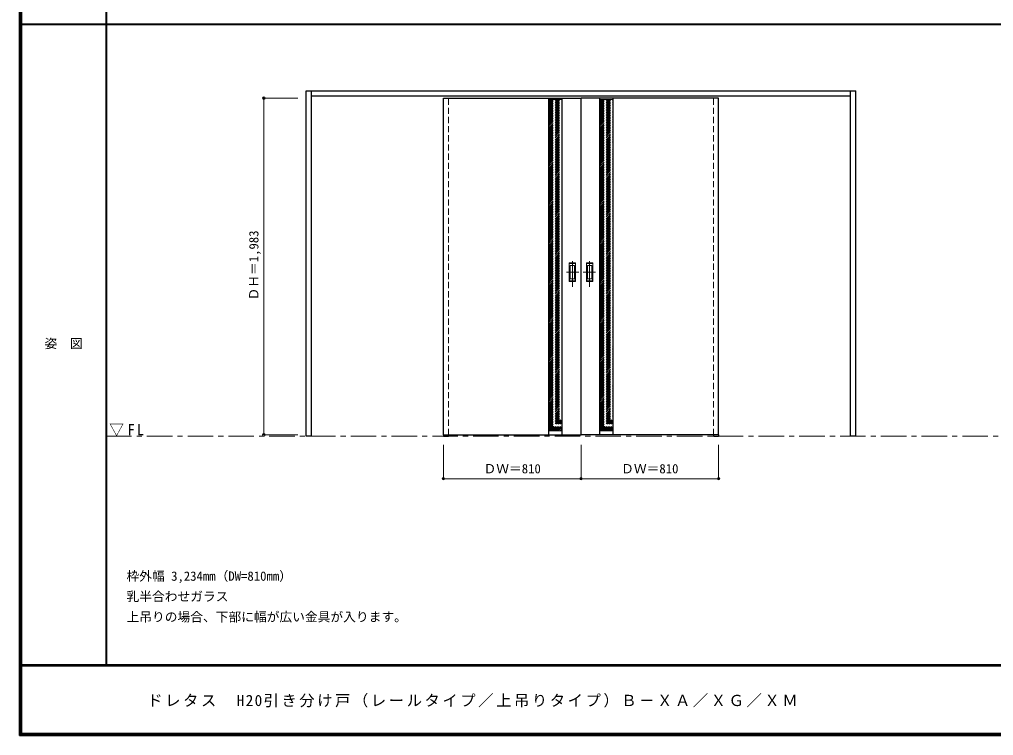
# Model space of a CAD drawing. Units: millimetres, scale not verified. Extents: x -6000 to 5700, y -4307 to 4260.
# Drawn here: x -6000 to -267, y -4205 to 12 of the extents above; entities that cross this region are included whole.
import ezdxf
from ezdxf.enums import TextEntityAlignment as Align

# ---------------------------------------------------------------- set-up
doc = ezdxf.new("R2010")
doc.units = ezdxf.units.MM
doc.header["$LTSCALE"] = 30
doc.header["$PDMODE"] = 32
doc.header["$PDSIZE"] = 15
doc.linetypes.add('CHAIN1', pattern=[8, 5, -1, 1, -1])
doc.linetypes.add('DASHED1', pattern=[1.8, 1.2, -0.6])
for name, color, linetype, lineweight in [('0-1_通り芯', 7, 'CHAIN1', 18), ('0-2_扉', 3, 'Continuous', 25), ('0-3_仕上げ', 3, 'Continuous', 25), ('0-4_枠', 3, 'Continuous', 25), ('0-6_引手', 7, 'Continuous', 18), ('0-B_寸法', 7, 'Continuous', 9), ('0-C_ハッチ', 4, 'DASHED1', 9), ('F-1_枠', 6, 'Continuous', 40), ('F-A_文字', 7, 'Continuous', 18)]:
    doc.layers.add(name, color=color, linetype=linetype, lineweight=lineweight)
doc.layers.add('0-A_文字', color=7, linetype='Continuous')
doc.styles.add('ＭＳ ゴシック', font='')
doc.styles.get('ＭＳ ゴシック').set_extended_font_data('MS Gothic')

msp = doc.modelspace()

# ---------------------------------------------------------------- linework, layer by layer
at = {"layer": '0-1_通り芯'}
msp.add_line((-5490, -2442.5), (100, -2442.5), dxfattribs=at)
at = {"layer": '0-2_扉', "color": 4, "linetype": 'DASHED1', "lineweight": 9}
for p, q in [((-3505, -2434.5), (-3505, -437.5)), ((-3475, -2434.5), (-3475, -437.5)), ((-3475, -2434), (-3475, -451)), ((-1915, -2434.5), (-1915, -437.5)), ((-1915, -2434), (-1915, -451)), ((-1885, -2434.5), (-1885, -437.5))]:
    msp.add_line(p, q, dxfattribs=at)
at = {"layer": '0-2_扉'}
for p, q in [((-3505, -2434), (-3505, -451)), ((-3505, -451), (-2695, -451)), ((-2695, -2434), (-2695, -451)), ((-1885, -451), (-2695, -451)), ((-1885, -2434), (-1885, -451)), ((-3505, -2434), (-2695, -2434)), ((-3505, -2434), (-3505, -2442.5)), ((-3505, -2442.5), (-3475, -2442.5)), ((-3475, -2434), (-3475, -2442.5)), ((-1885, -2434), (-2695, -2434)), ((-1915, -2434), (-1915, -2442.5)), ((-1915, -2442.5), (-1885, -2442.5)), ((-1885, -2434), (-1885, -2442.5))]:
    msp.add_line(p, q, dxfattribs=at)
at = {"layer": '0-3_仕上げ'}
for p, q in [((-2885, -2434), (-2885, -451)), ((-2805, -2434), (-2805, -451)), ((-2585, -2434), (-2585, -451)), ((-2505, -2434), (-2505, -451))]:
    msp.add_line(p, q, dxfattribs=at)
at = {"layer": '0-3_仕上げ', "color": 7, "lineweight": 18}
for p, q in [((-2885, -459), (-2805, -459)), ((-2505, -459), (-2585, -459)), ((-2885, -2410), (-2805, -2410)), ((-2505, -2410), (-2585, -2410))]:
    msp.add_line(p, q, dxfattribs=at)
at = {"layer": '0-4_枠'}
for p, q in [((-4312, -2442.5), (-4312, -407.5)), ((-4312, -407.5), (-1078, -407.5)), ((-4282, -2442.5), (-4282, -407.5)), ((-4282, -437.5), (-1108, -437.5)), ((-1108, -2442.5), (-1108, -407.5)), ((-1078, -2442.5), (-1078, -407.5)), ((-4282, -2442.5), (-4312, -2442.5)), ((-1078, -2442.5), (-1108, -2442.5))]:
    msp.add_line(p, q, dxfattribs=at)
at = {"layer": '0-6_引手'}
for p, q in [((-2765, -1531.5), (-2765, -1421.5)), ((-2625, -1531.5), (-2625, -1421.5)), ((-2758.5, -1515.5), (-2758.5, -1437.5)), ((-2733.5, -1437.5), (-2758.5, -1437.5)), ((-2733.5, -1515.5), (-2733.5, -1437.5)), ((-2656.5, -1515.5), (-2656.5, -1437.5)), ((-2656.5, -1437.5), (-2631.5, -1437.5)), ((-2631.5, -1515.5), (-2631.5, -1437.5)), ((-2727, -1531.5), (-2765, -1531.5)), ((-2733.5, -1515.5), (-2758.5, -1515.5)), ((-2663, -1531.5), (-2625, -1531.5)), ((-2656.5, -1515.5), (-2631.5, -1515.5))]:
    msp.add_line(p, q, dxfattribs=at)
at = {"layer": '0-6_引手', "linetype": 'DASHED1'}
for p, q in [((-2730, -1425.5), (-2762, -1425.5)), ((-2730, -1527.5), (-2730, -1425.5)), ((-2660, -1425.5), (-2628, -1425.5)), ((-2660, -1527.5), (-2660, -1425.5))]:
    msp.add_line(p, q, dxfattribs=at)
at = {"layer": '0-6_引手', "linetype": 'CHAIN1'}
for p, q in [((-2746, -1561.73), (-2746, -1390.88)), ((-2644, -1561.73), (-2644, -1390.88)), ((-2707.93, -1476.5), (-2780.44, -1476.5)), ((-2682.07, -1476.5), (-2609.56, -1476.5))]:
    msp.add_line(p, q, dxfattribs=at)
at = {"layer": '0-6_引手'}
for points in [[(-2727, -1531.5), (-2727, -1421.5), (-2765, -1421.5)], [(-2663, -1531.5), (-2663, -1421.5), (-2625, -1421.5)]]:
    msp.add_lwpolyline(points, dxfattribs=at)
at = {"layer": '0-6_引手', "linetype": 'DASHED1'}
for points in [[(-2730, -1527.5), (-2762, -1527.5), (-2762, -1425.5)], [(-2660, -1527.5), (-2628, -1527.5), (-2628, -1425.5)]]:
    msp.add_lwpolyline(points, dxfattribs=at)
at = {"layer": '0-B_寸法', "color": 4}
for p, q in [((-4562, -451), (-4562, -2434)), ((-4562, -451), (-4362, -451)), ((-4562, -2434), (-4362, -2434)), ((-3505, -2692.5), (-3505, -2492.5)), ((-2695, -2692.5), (-2695, -2492.5)), ((-1885, -2692.5), (-1885, -2492.5)), ((-3505, -2692.5), (-1885, -2692.5))]:
    msp.add_line(p, q, dxfattribs=at)
at = {"layer": '0-B_寸法'}
for p in [(-4562, -451), (-4562, -2434), (-3505, -2692.5), (-2695, -2692.5), (-1885, -2692.5)]:
    msp.add_point(p, dxfattribs=at)
at = {"layer": '0-C_ハッチ'}
for p, q in [((-2885, -466.81), (-2877.19, -459)), ((-2885, -476.71), (-2867.29, -459)), ((-2885, -486.61), (-2857.39, -459)), ((-2885, -496.51), (-2847.49, -459)), ((-2885, -506.41), (-2837.59, -459)), ((-2885, -516.31), (-2827.69, -459)), ((-2885, -526.21), (-2817.79, -459)), ((-2885, -536.11), (-2807.89, -459)), ((-2885, -546.01), (-2805, -466.01)), ((-2885, -555.91), (-2805, -475.91)), ((-2885, -565.81), (-2805, -485.81)), ((-2885, -575.71), (-2805, -495.71)), ((-2885, -585.61), (-2805, -505.61)), ((-2885, -595.5), (-2805, -515.5)), ((-2585, -466.81), (-2577.19, -459)), ((-2585, -476.71), (-2567.29, -459)), ((-2585, -486.61), (-2557.39, -459)), ((-2585, -496.51), (-2547.49, -459)), ((-2585, -506.41), (-2537.59, -459)), ((-2585, -516.31), (-2527.69, -459)), ((-2585, -526.21), (-2517.79, -459)), ((-2585, -536.11), (-2507.89, -459)), ((-2585, -546.01), (-2505, -466.01)), ((-2585, -555.91), (-2505, -475.91)), ((-2585, -565.81), (-2505, -485.81)), ((-2585, -575.71), (-2505, -495.71)), ((-2585, -585.61), (-2505, -505.61)), ((-2585, -595.5), (-2505, -515.5)), ((-2885, -605.4), (-2805, -525.4)), ((-2885, -615.3), (-2805, -535.3)), ((-2885, -625.2), (-2805, -545.2)), ((-2885, -635.1), (-2805, -555.1)), ((-2885, -645), (-2805, -565)), ((-2585, -605.4), (-2505, -525.4)), ((-2585, -615.3), (-2505, -535.3)), ((-2585, -625.2), (-2505, -545.2)), ((-2585, -635.1), (-2505, -555.1)), ((-2585, -645), (-2505, -565)), ((-2885, -654.9), (-2805, -574.9)), ((-2885, -664.8), (-2805, -584.8)), ((-2885, -674.7), (-2805, -594.7)), ((-2885, -684.6), (-2805, -604.6)), ((-2885, -694.5), (-2805, -614.5)), ((-2885, -704.4), (-2805, -624.4)), ((-2585, -654.9), (-2505, -574.9)), ((-2585, -664.8), (-2505, -584.8)), ((-2585, -674.7), (-2505, -594.7)), ((-2585, -684.6), (-2505, -604.6)), ((-2585, -694.5), (-2505, -614.5)), ((-2585, -704.4), (-2505, -624.4)), ((-2885, -714.3), (-2805, -634.3)), ((-2885, -724.2), (-2805, -644.2)), ((-2885, -734.1), (-2805, -654.1)), ((-2885, -744), (-2805, -664)), ((-2885, -753.9), (-2805, -673.9)), ((-2885, -763.8), (-2805, -683.8)), ((-2585, -714.3), (-2505, -634.3)), ((-2585, -724.2), (-2505, -644.2)), ((-2585, -734.1), (-2505, -654.1)), ((-2585, -744), (-2505, -664)), ((-2585, -753.9), (-2505, -673.9)), ((-2585, -763.8), (-2505, -683.8)), ((-2885, -773.7), (-2805, -693.7)), ((-2885, -783.59), (-2805, -703.59)), ((-2885, -793.49), (-2805, -713.49)), ((-2885, -803.39), (-2805, -723.39)), ((-2885, -813.29), (-2805, -733.29)), ((-2885, -823.19), (-2805, -743.19)), ((-2585, -773.7), (-2505, -693.7)), ((-2585, -783.59), (-2505, -703.59)), ((-2585, -793.49), (-2505, -713.49)), ((-2585, -803.39), (-2505, -723.39)), ((-2585, -813.29), (-2505, -733.29)), ((-2585, -823.19), (-2505, -743.19)), ((-2885, -833.09), (-2805, -753.09)), ((-2885, -842.99), (-2805, -762.99)), ((-2885, -852.89), (-2805, -772.89)), ((-2885, -862.79), (-2805, -782.79)), ((-2885, -872.69), (-2805, -792.69)), ((-2885, -882.59), (-2805, -802.59)), ((-2585, -833.09), (-2505, -753.09)), ((-2585, -842.99), (-2505, -762.99)), ((-2585, -852.89), (-2505, -772.89)), ((-2585, -862.79), (-2505, -782.79)), ((-2585, -872.69), (-2505, -792.69)), ((-2585, -882.59), (-2505, -802.59)), ((-2885, -892.49), (-2805, -812.49)), ((-2885, -902.39), (-2805, -822.39)), ((-2885, -912.29), (-2805, -832.29)), ((-2885, -922.19), (-2805, -842.19)), ((-2885, -932.09), (-2805, -852.09)), ((-2585, -892.49), (-2505, -812.49)), ((-2585, -902.39), (-2505, -822.39)), ((-2585, -912.29), (-2505, -832.29)), ((-2585, -922.19), (-2505, -842.19)), ((-2585, -932.09), (-2505, -852.09)), ((-2885, -941.99), (-2805, -861.99)), ((-2885, -951.89), (-2805, -871.89)), ((-2885, -961.79), (-2805, -881.79)), ((-2885, -971.69), (-2805, -891.69)), ((-2885, -981.58), (-2805, -901.58)), ((-2885, -991.48), (-2805, -911.48)), ((-2585, -941.99), (-2505, -861.99)), ((-2585, -951.89), (-2505, -871.89)), ((-2585, -961.79), (-2505, -881.79)), ((-2585, -971.69), (-2505, -891.69)), ((-2585, -981.58), (-2505, -901.58)), ((-2585, -991.48), (-2505, -911.48)), ((-2885, -1001.38), (-2805, -921.38)), ((-2885, -1011.28), (-2805, -931.28)), ((-2885, -1021.18), (-2805, -941.18)), ((-2885, -1031.08), (-2805, -951.08)), ((-2885, -1040.98), (-2805, -960.98)), ((-2885, -1050.88), (-2805, -970.88)), ((-2585, -1001.38), (-2505, -921.38)), ((-2585, -1011.28), (-2505, -931.28)), ((-2585, -1021.18), (-2505, -941.18)), ((-2585, -1031.08), (-2505, -951.08)), ((-2585, -1040.98), (-2505, -960.98)), ((-2585, -1050.88), (-2505, -970.88)), ((-2885, -1060.78), (-2805, -980.78)), ((-2885, -1070.68), (-2805, -990.68)), ((-2885, -1080.58), (-2805, -1000.58)), ((-2885, -1090.48), (-2805, -1010.48)), ((-2885, -1100.38), (-2805, -1020.38)), ((-2885, -1110.28), (-2805, -1030.28)), ((-2585, -1060.78), (-2505, -980.78)), ((-2585, -1070.68), (-2505, -990.68)), ((-2585, -1080.58), (-2505, -1000.58)), ((-2585, -1090.48), (-2505, -1010.48)), ((-2585, -1100.38), (-2505, -1020.38)), ((-2585, -1110.28), (-2505, -1030.28)), ((-2885, -1120.18), (-2805, -1040.18)), ((-2885, -1130.08), (-2805, -1050.08)), ((-2885, -1139.98), (-2805, -1059.98)), ((-2885, -1149.88), (-2805, -1069.88)), ((-2885, -1159.78), (-2805, -1079.78)), ((-2585, -1120.18), (-2505, -1040.18)), ((-2585, -1130.08), (-2505, -1050.08)), ((-2585, -1139.98), (-2505, -1059.98)), ((-2585, -1149.88), (-2505, -1069.88)), ((-2585, -1159.78), (-2505, -1079.78)), ((-2885, -1169.68), (-2805, -1089.68)), ((-2885, -1179.57), (-2805, -1099.57)), ((-2885, -1189.47), (-2805, -1109.47)), ((-2885, -1199.37), (-2805, -1119.37)), ((-2885, -1209.27), (-2805, -1129.27)), ((-2885, -1219.17), (-2805, -1139.17)), ((-2585, -1169.68), (-2505, -1089.68)), ((-2585, -1179.57), (-2505, -1099.57)), ((-2585, -1189.47), (-2505, -1109.47)), ((-2585, -1199.37), (-2505, -1119.37)), ((-2585, -1209.27), (-2505, -1129.27)), ((-2585, -1219.17), (-2505, -1139.17)), ((-2885, -1229.07), (-2805, -1149.07)), ((-2885, -1238.97), (-2805, -1158.97)), ((-2885, -1248.87), (-2805, -1168.87)), ((-2885, -1258.77), (-2805, -1178.77)), ((-2885, -1268.67), (-2805, -1188.67)), ((-2885, -1278.57), (-2805, -1198.57)), ((-2585, -1229.07), (-2505, -1149.07)), ((-2585, -1238.97), (-2505, -1158.97)), ((-2585, -1248.87), (-2505, -1168.87)), ((-2585, -1258.77), (-2505, -1178.77)), ((-2585, -1268.67), (-2505, -1188.67)), ((-2585, -1278.57), (-2505, -1198.57)), ((-2885, -1288.47), (-2805, -1208.47)), ((-2885, -1298.37), (-2805, -1218.37)), ((-2885, -1308.27), (-2805, -1228.27)), ((-2885, -1318.17), (-2805, -1238.17)), ((-2885, -1328.07), (-2805, -1248.07)), ((-2885, -1337.97), (-2805, -1257.97)), ((-2585, -1288.47), (-2505, -1208.47)), ((-2585, -1298.37), (-2505, -1218.37)), ((-2585, -1308.27), (-2505, -1228.27)), ((-2585, -1318.17), (-2505, -1238.17)), ((-2585, -1328.07), (-2505, -1248.07)), ((-2585, -1337.97), (-2505, -1257.97)), ((-2885, -1347.87), (-2805, -1267.87)), ((-2885, -1357.77), (-2805, -1277.77)), ((-2885, -1367.67), (-2805, -1287.67)), ((-2885, -1377.56), (-2805, -1297.56)), ((-2885, -1387.46), (-2805, -1307.46)), ((-2885, -1397.36), (-2805, -1317.36)), ((-2585, -1347.87), (-2505, -1267.87)), ((-2585, -1357.77), (-2505, -1277.77)), ((-2585, -1367.67), (-2505, -1287.67)), ((-2585, -1377.56), (-2505, -1297.56)), ((-2585, -1387.46), (-2505, -1307.46)), ((-2585, -1397.36), (-2505, -1317.36)), ((-2885, -1407.26), (-2805, -1327.26)), ((-2885, -1417.16), (-2805, -1337.16)), ((-2885, -1427.06), (-2805, -1347.06)), ((-2885, -1436.96), (-2805, -1356.96)), ((-2885, -1446.86), (-2805, -1366.86)), ((-2585, -1407.26), (-2505, -1327.26)), ((-2585, -1417.16), (-2505, -1337.16)), ((-2585, -1427.06), (-2505, -1347.06)), ((-2585, -1436.96), (-2505, -1356.96)), ((-2585, -1446.86), (-2505, -1366.86)), ((-2885, -1456.76), (-2805, -1376.76)), ((-2885, -1466.66), (-2805, -1386.66)), ((-2885, -1476.56), (-2805, -1396.56)), ((-2885, -1486.46), (-2805, -1406.46)), ((-2885, -1496.36), (-2805, -1416.36)), ((-2885, -1506.26), (-2805, -1426.26)), ((-2585, -1456.76), (-2505, -1376.76)), ((-2585, -1466.66), (-2505, -1386.66)), ((-2585, -1476.56), (-2505, -1396.56)), ((-2585, -1486.46), (-2505, -1406.46)), ((-2585, -1496.36), (-2505, -1416.36)), ((-2585, -1506.26), (-2505, -1426.26)), ((-2885, -1516.16), (-2805, -1436.16)), ((-2885, -1526.06), (-2805, -1446.06)), ((-2885, -1535.96), (-2805, -1455.96)), ((-2885, -1545.86), (-2805, -1465.86)), ((-2885, -1555.76), (-2805, -1475.76)), ((-2885, -1565.66), (-2805, -1485.66)), ((-2585, -1516.16), (-2505, -1436.16)), ((-2585, -1526.06), (-2505, -1446.06)), ((-2585, -1535.96), (-2505, -1455.96)), ((-2585, -1545.86), (-2505, -1465.86)), ((-2585, -1555.76), (-2505, -1475.76)), ((-2585, -1565.66), (-2505, -1485.66)), ((-2885, -1575.55), (-2805, -1495.55)), ((-2885, -1585.45), (-2805, -1505.45)), ((-2885, -1595.35), (-2805, -1515.35)), ((-2885, -1605.25), (-2805, -1525.25)), ((-2885, -1615.15), (-2805, -1535.15)), ((-2885, -1625.05), (-2805, -1545.05)), ((-2585, -1575.55), (-2505, -1495.55)), ((-2585, -1585.45), (-2505, -1505.45)), ((-2585, -1595.35), (-2505, -1515.35)), ((-2585, -1605.25), (-2505, -1525.25)), ((-2585, -1615.15), (-2505, -1535.15)), ((-2585, -1625.05), (-2505, -1545.05)), ((-2885, -1634.95), (-2805, -1554.95)), ((-2885, -1644.85), (-2805, -1564.85)), ((-2885, -1654.75), (-2805, -1574.75)), ((-2885, -1664.65), (-2805, -1584.65)), ((-2885, -1674.55), (-2805, -1594.55)), ((-2885, -1684.45), (-2805, -1604.45)), ((-2585, -1634.95), (-2505, -1554.95)), ((-2585, -1644.85), (-2505, -1564.85)), ((-2585, -1654.75), (-2505, -1574.75)), ((-2585, -1664.65), (-2505, -1584.65)), ((-2585, -1674.55), (-2505, -1594.55)), ((-2585, -1684.45), (-2505, -1604.45)), ((-2885, -1694.35), (-2805, -1614.35)), ((-2885, -1704.25), (-2805, -1624.25)), ((-2885, -1714.15), (-2805, -1634.15)), ((-2885, -1724.05), (-2805, -1644.05)), ((-2885, -1733.95), (-2805, -1653.95)), ((-2585, -1694.35), (-2505, -1614.35)), ((-2585, -1704.25), (-2505, -1624.25)), ((-2585, -1714.15), (-2505, -1634.15)), ((-2585, -1724.05), (-2505, -1644.05)), ((-2585, -1733.95), (-2505, -1653.95)), ((-2885, -1743.85), (-2805, -1663.85)), ((-2885, -1753.75), (-2805, -1673.75)), ((-2885, -1763.64), (-2805, -1683.64)), ((-2885, -1773.54), (-2805, -1693.54)), ((-2885, -1783.44), (-2805, -1703.44)), ((-2885, -1793.34), (-2805, -1713.34)), ((-2585, -1743.85), (-2505, -1663.85)), ((-2585, -1753.75), (-2505, -1673.75)), ((-2585, -1763.64), (-2505, -1683.64)), ((-2585, -1773.54), (-2505, -1693.54)), ((-2585, -1783.44), (-2505, -1703.44)), ((-2585, -1793.34), (-2505, -1713.34)), ((-2885, -1803.24), (-2805, -1723.24)), ((-2885, -1813.14), (-2805, -1733.14)), ((-2885, -1823.04), (-2805, -1743.04)), ((-2885, -1832.94), (-2805, -1752.94)), ((-2885, -1842.84), (-2805, -1762.84)), ((-2885, -1852.74), (-2805, -1772.74)), ((-2585, -1803.24), (-2505, -1723.24)), ((-2585, -1813.14), (-2505, -1733.14)), ((-2585, -1823.04), (-2505, -1743.04)), ((-2585, -1832.94), (-2505, -1752.94)), ((-2585, -1842.84), (-2505, -1762.84)), ((-2585, -1852.74), (-2505, -1772.74)), ((-2885, -1862.64), (-2805, -1782.64)), ((-2885, -1872.54), (-2805, -1792.54)), ((-2885, -1882.44), (-2805, -1802.44)), ((-2885, -1892.34), (-2805, -1812.34)), ((-2885, -1902.24), (-2805, -1822.24)), ((-2885, -1912.14), (-2805, -1832.14)), ((-2585, -1862.64), (-2505, -1782.64)), ((-2585, -1872.54), (-2505, -1792.54)), ((-2585, -1882.44), (-2505, -1802.44)), ((-2585, -1892.34), (-2505, -1812.34)), ((-2585, -1902.24), (-2505, -1822.24)), ((-2585, -1912.14), (-2505, -1832.14)), ((-2885, -1922.04), (-2805, -1842.04)), ((-2885, -1931.94), (-2805, -1851.94)), ((-2885, -1941.84), (-2805, -1861.84)), ((-2885, -1951.74), (-2805, -1871.74)), ((-2885, -1961.63), (-2805, -1881.63)), ((-2885, -1971.53), (-2805, -1891.53)), ((-2585, -1922.04), (-2505, -1842.04)), ((-2585, -1931.94), (-2505, -1851.94)), ((-2585, -1941.84), (-2505, -1861.84)), ((-2585, -1951.74), (-2505, -1871.74)), ((-2585, -1961.63), (-2505, -1881.63)), ((-2585, -1971.53), (-2505, -1891.53)), ((-2885, -1981.43), (-2805, -1901.43)), ((-2885, -1991.33), (-2805, -1911.33)), ((-2885, -2001.23), (-2805, -1921.23)), ((-2885, -2011.13), (-2805, -1931.13)), ((-2885, -2021.03), (-2805, -1941.03)), ((-2585, -1981.43), (-2505, -1901.43)), ((-2585, -1991.33), (-2505, -1911.33)), ((-2585, -2001.23), (-2505, -1921.23)), ((-2585, -2011.13), (-2505, -1931.13)), ((-2585, -2021.03), (-2505, -1941.03)), ((-2885, -2030.93), (-2805, -1950.93)), ((-2885, -2040.83), (-2805, -1960.83)), ((-2885, -2050.73), (-2805, -1970.73)), ((-2885, -2060.63), (-2805, -1980.63)), ((-2885, -2070.53), (-2805, -1990.53)), ((-2885, -2080.43), (-2805, -2000.43)), ((-2585, -2030.93), (-2505, -1950.93)), ((-2585, -2040.83), (-2505, -1960.83)), ((-2585, -2050.73), (-2505, -1970.73)), ((-2585, -2060.63), (-2505, -1980.63)), ((-2585, -2070.53), (-2505, -1990.53)), ((-2585, -2080.43), (-2505, -2000.43)), ((-2885, -2090.33), (-2805, -2010.33)), ((-2885, -2100.23), (-2805, -2020.23)), ((-2885, -2110.13), (-2805, -2030.13)), ((-2885, -2120.03), (-2805, -2040.03)), ((-2885, -2129.93), (-2805, -2049.93)), ((-2885, -2139.83), (-2805, -2059.83)), ((-2585, -2090.33), (-2505, -2010.33)), ((-2585, -2100.23), (-2505, -2020.23)), ((-2585, -2110.13), (-2505, -2030.13)), ((-2585, -2120.03), (-2505, -2040.03)), ((-2585, -2129.93), (-2505, -2049.93)), ((-2585, -2139.83), (-2505, -2059.83)), ((-2885, -2149.73), (-2805, -2069.73)), ((-2885, -2159.62), (-2805, -2079.62)), ((-2885, -2169.52), (-2805, -2089.52)), ((-2885, -2179.42), (-2805, -2099.42)), ((-2885, -2189.32), (-2805, -2109.32)), ((-2885, -2199.22), (-2805, -2119.22)), ((-2585, -2149.73), (-2505, -2069.73)), ((-2585, -2159.62), (-2505, -2079.62)), ((-2585, -2169.52), (-2505, -2089.52)), ((-2585, -2179.42), (-2505, -2099.42)), ((-2585, -2189.32), (-2505, -2109.32)), ((-2585, -2199.22), (-2505, -2119.22)), ((-2885, -2209.12), (-2805, -2129.12)), ((-2885, -2219.02), (-2805, -2139.02)), ((-2885, -2228.92), (-2805, -2148.92)), ((-2885, -2238.82), (-2805, -2158.82)), ((-2885, -2248.72), (-2805, -2168.72)), ((-2585, -2209.12), (-2505, -2129.12)), ((-2585, -2219.02), (-2505, -2139.02)), ((-2585, -2228.92), (-2505, -2148.92)), ((-2585, -2238.82), (-2505, -2158.82)), ((-2585, -2248.72), (-2505, -2168.72)), ((-2885, -2258.62), (-2805, -2178.62)), ((-2885, -2268.52), (-2805, -2188.52)), ((-2885, -2278.42), (-2805, -2198.42)), ((-2885, -2288.32), (-2805, -2208.32)), ((-2885, -2298.22), (-2805, -2218.22)), ((-2885, -2308.12), (-2805, -2228.12)), ((-2585, -2258.62), (-2505, -2178.62)), ((-2585, -2268.52), (-2505, -2188.52)), ((-2585, -2278.42), (-2505, -2198.42)), ((-2585, -2288.32), (-2505, -2208.32)), ((-2585, -2298.22), (-2505, -2218.22)), ((-2585, -2308.12), (-2505, -2228.12)), ((-2885, -2318.02), (-2805, -2238.02)), ((-2885, -2327.92), (-2805, -2247.92)), ((-2885, -2337.82), (-2805, -2257.82)), ((-2885, -2347.72), (-2805, -2267.72)), ((-2885, -2357.61), (-2805, -2277.61)), ((-2885, -2367.51), (-2805, -2287.51)), ((-2585, -2318.02), (-2505, -2238.02)), ((-2585, -2327.92), (-2505, -2247.92)), ((-2585, -2337.82), (-2505, -2257.82)), ((-2585, -2347.72), (-2505, -2267.72)), ((-2585, -2357.61), (-2505, -2277.61)), ((-2585, -2367.51), (-2505, -2287.51)), ((-2885, -2377.41), (-2805, -2297.41)), ((-2885, -2387.31), (-2805, -2307.31)), ((-2885, -2397.21), (-2805, -2317.21)), ((-2885, -2407.11), (-2805, -2327.11)), ((-2877.99, -2410), (-2805, -2337.01)), ((-2868.09, -2410), (-2805, -2346.91)), ((-2585, -2377.41), (-2505, -2297.41)), ((-2585, -2387.31), (-2505, -2307.31)), ((-2585, -2397.21), (-2505, -2317.21)), ((-2585, -2407.11), (-2505, -2327.11)), ((-2577.99, -2410), (-2505, -2337.01)), ((-2568.09, -2410), (-2505, -2346.91)), ((-2858.19, -2410), (-2805, -2356.81)), ((-2848.29, -2410), (-2805, -2366.71)), ((-2838.39, -2410), (-2805, -2376.61)), ((-2828.49, -2410), (-2805, -2386.51)), ((-2818.59, -2410), (-2805, -2396.41)), ((-2808.69, -2410), (-2805, -2406.31)), ((-2558.19, -2410), (-2505, -2356.81)), ((-2548.29, -2410), (-2505, -2366.71)), ((-2538.39, -2410), (-2505, -2376.61)), ((-2528.49, -2410), (-2505, -2386.51)), ((-2518.59, -2410), (-2505, -2396.41)), ((-2508.69, -2410), (-2505, -2406.31))]:
    msp.add_line(p, q, dxfattribs=at)
at = {"layer": 'F-1_枠'}
for p, q in [((-6000, 4175), (-6000, -4205)), ((-5995, 4175), (-5995, -4205)), ((-5990, 4175), (-5990, -4205)), ((-5490, 4175), (-5490, -3790)), ((-6000, -15.5), (5700, -15.5)), ((5700, -3790), (-6000, -3790)), ((5700, -3795), (-6000, -3795)), ((5700, -4195), (-6000, -4195)), ((5700, -4200), (-6000, -4200)), ((5700, -4205), (-6000, -4205))]:
    msp.add_line(p, q, dxfattribs=at)

# ---------------------------------------------------------------- texts
at = {"layer": '0-A_文字', "style": 'ＭＳ ゴシック'}
for s, p in [('枠外幅 3,234mm（DW=810mm）', (-5370, -3310)), ('乳半合わせガラス', (-5370, -3430)), ('上吊りの場合、下部に幅が広い金具が入ります。', (-5370, -3550))]:
    msp.add_text(s, height=54.99, dxfattribs=at).set_placement(p, align=Align.BOTTOM_LEFT)
at = {"layer": '0-A_文字', "insert": (-5471.25, -2442.5), "char_height": 65.98, "attachment_point": 7, "style": 'ＭＳ ゴシック'}
msp.add_mtext('\\T1.26;\\W0.95;▽FL', dxfattribs=at)
at = {"layer": '0-B_寸法', "style": 'ＭＳ ゴシック'}
msp.add_text('ＤＨ＝1,983', height=54.99, rotation=90, dxfattribs=at).set_placement((-4577, -1642.75), align=Align.BOTTOM_LEFT)
for p in [(-3268.75, -2677.5), (-2458.75, -2677.5)]:
    msp.add_text('ＤＷ＝810', height=54.99, dxfattribs=at).set_placement(p, align=Align.BOTTOM_LEFT)
at = {"layer": 'F-A_文字', "style": 'ＭＳ ゴシック'}
msp.add_text('姿\u3000図', height=54.99, dxfattribs=at).set_placement((-5852.5, -1940.25), align=Align.BOTTOM_LEFT)
at = {"layer": 'F-A_文字', "insert": (-5247.55, -4040), "char_height": 65.98, "attachment_point": 7, "style": 'ＭＳ ゴシック'}
msp.add_mtext('\\T1.17;ドレタス\u3000H20引き分け戸（レールタイプ／上吊りタイプ）Ｂ－ＸＡ／ＸＧ／ＸＭ', dxfattribs=at)

doc.saveas('drawing.dxf')
